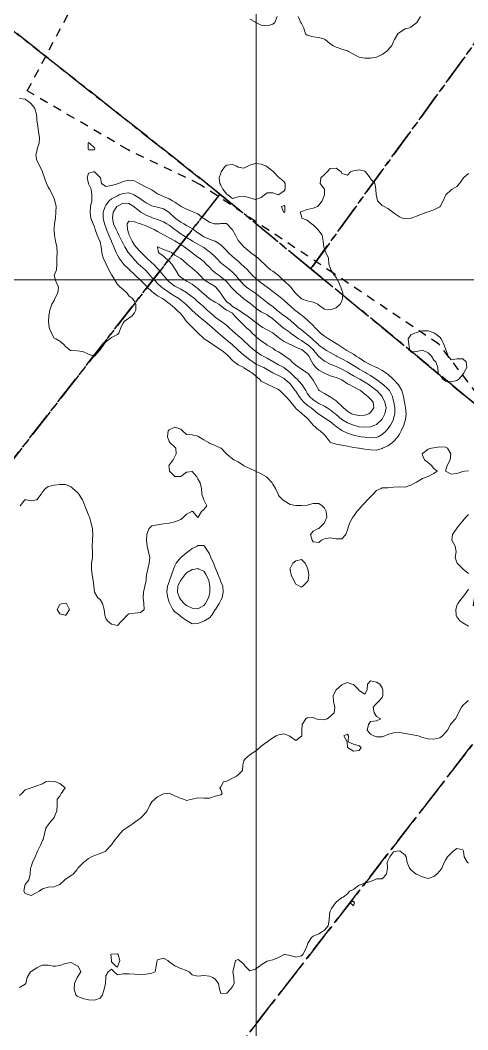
# Model space of a CAD drawing. Header units: centimetres. Extents: x 0 to 642158, y -847 to 649707.
# Drawn here: x 616146.3 to 616185.2, y 620422.2 to 620509.9 of the extents above; entities that cross this region are included whole.
import ezdxf

# ---------------------------------------------------------------- set-up
doc = ezdxf.new("R2010")
doc.units = ezdxf.units.CM
doc.header["$MEASUREMENT"] = 0
doc.linetypes.add('CENTERX2', pattern=[4, 2.5, -0.5, 0.5, -0.5])
doc.linetypes.add('JIS_02_0.7', pattern=[1.35, 0.75, -0.6])
for name, color, linetype, lineweight in [('MEV_grille', 254, 'Continuous', 9), ('WAL_parcellaire agricole', 7, 'JIS_02_0.7', 25), ('WAL_topographie 0.5', 253, 'Continuous', 20)]:
    doc.layers.add(name, color=color, linetype=linetype, lineweight=lineweight)
doc.layers.add('SPW_parcellaire cadastral', color=7, linetype='CENTERX2', lineweight=25, true_color=0xff0542)

# ---------------------------------------------------------------- blocks, each defined once
blk = doc.blocks.new('*U114')
at = {"layer": 'MEV_grille', "transparency": 33554687}
blk.add_lwpolyline([(-1338.461, 0), (1338.461, 0)], dxfattribs=at)
blk = doc.blocks.new('*U115')
at = {"layer": 'MEV_grille', "color": 0, "linetype": 'ByBlock', "lineweight": -2, "transparency": 16777216}
blk.add_blockref('*U114', (0, -1900), dxfattribs=at)
blk = doc.blocks.new('*U112')
at = {"layer": 'MEV_grille', "transparency": 33554687}
blk.add_lwpolyline([(0, 1825.476), (0, -1825.476)], dxfattribs=at)
blk = doc.blocks.new('*U113')
at = {"layer": 'MEV_grille', "color": 0, "linetype": 'ByBlock', "lineweight": -2, "transparency": 16777216}
blk.add_blockref('*U112', (800, 0), dxfattribs=at)

msp = doc.modelspace()

# ---------------------------------------------------------------- linework, layer by layer
at = {"layer": 'SPW_parcellaire cadastral'}
for points in [[(616163.665, 620494.835), (616144.289, 620510.138), (616193.653, 620578.812), (616202.718, 620594.404), (616229.797, 620577.554), (616234.338, 620574.673), (616171.549, 620488.346), (616163.665, 620494.835)], [(616235.181, 620514.939), (616224.632, 620500.068), (616199.691, 620465.204), (616186.968, 620475.661), (616186.96, 620475.669), (616184.868, 620477.388), (616184.862, 620477.393), (616171.549, 620488.346), (616234.338, 620574.673), (616236.432, 620573.367), (616238.886, 620571.786), (616265.328, 620555.01), (616244.917, 620527.534), (616235.181, 620514.939)], [(616163.665, 620494.835), (616090.561, 620401.059), (616077.627, 620408.871), (616089.977, 620427.615), (616116.745, 620468.333), (616144.289, 620510.138), (616163.665, 620494.835)], [(616163.665, 620494.835), (616171.549, 620488.346), (616184.862, 620477.393), (616184.868, 620477.388), (616186.96, 620475.669), (616186.968, 620475.661), (616199.691, 620465.204), (616132.595, 620378.538), (616129.31, 620374.515), (616118.04, 620382.235), (616090.561, 620401.059), (616163.665, 620494.835)], [(616129.31, 620374.515), (616132.595, 620378.538), (616199.691, 620465.204), (616241.163, 620431.19), (616278.606, 620400.632), (616188.379, 620332.536), (616182.565, 620337.278), (616178.576, 620340.419), (616129.31, 620374.515)]]:
    msp.add_lwpolyline(points, dxfattribs=at)
at = {"layer": 'WAL_parcellaire agricole'}
msp.add_lwpolyline([(616187.658, 620454.359), (616185.68, 620459.051), (616186.679, 620465.051), (616191.803, 620469.927), (616182.677, 620481.8), (616173.551, 620487.924), (616161.925, 620495.673), (616155.675, 620498.672), (616146.925, 620503.796), (616151.799, 620512.922)], dxfattribs=at)
at = {"layer": 'WAL_topographie 0.5'}
for points in [[(616166.25, 620510.033), (616166.75, 620509.766), (616166.788, 620509.75), (616167.25, 620509.51), (616167.75, 620509.437), (616168.25, 620509.592), (616168.427, 620509.75), (616168.62, 620510.25)], [(616170.462, 620510.25), (616170.694, 620509.75), (616170.75, 620509.65), (616170.94, 620509.25), (616171.103, 620508.75), (616171.25, 620508.636), (616171.75, 620508.487), (616172.25, 620508.445), (616172.75, 620508.277), (616172.794, 620508.25), (616173.25, 620507.875), (616173.456, 620507.75), (616173.75, 620507.589), (616174.25, 620507.421), (616174.75, 620507.265), (616174.781, 620507.25), (616175.25, 620506.982), (616175.656, 620506.75), (616175.75, 620506.718), (616176.25, 620506.646), (616176.75, 620506.643), (616177.25, 620506.722), (616177.322, 620506.75), (616177.75, 620506.946), (616178.162, 620507.25), (616178.25, 620507.338), (616178.6, 620507.75), (616178.75, 620508.083), (616178.836, 620508.25), (616179.125, 620508.75), (616179.25, 620508.871), (616179.75, 620509.185), (616180.036, 620509.25), (616180.25, 620509.325), (616180.75, 620509.708), (616180.774, 620509.75), (616181.096, 620510.25)], [(616146.25, 620503.127), (616146.75, 620503.077), (616147.161, 620502.75), (616147.25, 620502.668), (616147.576, 620502.25), (616147.715, 620501.75), (616147.75, 620501.417), (616147.766, 620501.25), (616147.836, 620500.75), (616147.908, 620500.25), (616147.978, 620499.75), (616147.944, 620499.25), (616147.795, 620498.75), (616147.75, 620498.563), (616147.668, 620498.25), (616147.75, 620497.75), (616147.75, 620497.75), (616148.009, 620497.25), (616148.244, 620496.75), (616148.25, 620496.733), (616148.421, 620496.25), (616148.606, 620495.75), (616148.75, 620495.432), (616148.853, 620495.25), (616149.102, 620494.75), (616149.25, 620494.411), (616149.315, 620494.25), (616149.419, 620493.75), (616149.404, 620493.25), (616149.363, 620492.75), (616149.278, 620492.25), (616149.25, 620491.85), (616149.242, 620491.75), (616149.25, 620491.679), (616149.285, 620491.25), (616149.371, 620490.75), (616149.494, 620490.25), (616149.526, 620489.75), (616149.485, 620489.25), (616149.503, 620488.75), (616149.452, 620488.25), (616149.25, 620487.75), (616149.39, 620487.25), (616149.625, 620486.75), (616149.574, 620486.25), (616149.33, 620485.75), (616149.25, 620485.594), (616149.054, 620485.25), (616148.894, 620484.75), (616148.805, 620484.25), (616148.764, 620483.75), (616148.828, 620483.25), (616149.029, 620482.75), (616149.25, 620482.308), (616149.417, 620482.25), (616149.75, 620482.036), (616150.113, 620481.75), (616150.25, 620481.6), (616150.688, 620481.25), (616150.75, 620481.224), (616151.25, 620481.221), (616151.75, 620481.163), (616152.25, 620480.917), (616152.7, 620480.75), (616152.75, 620480.733), (616152.765, 620480.75), (616153.198, 620481.25), (616153.25, 620481.302), (616153.567, 620481.75), (616153.75, 620482), (616154.091, 620482.25), (616154.25, 620482.375), (616154.75, 620482.62), (616154.885, 620482.75), (616155.062, 620483.25), (616155.25, 620483.607), (616155.344, 620483.75), (616155.75, 620484.06), (616156.036, 620484.25), (616156.25, 620484.5), (616156.359, 620484.75), (616156.357, 620485.25), (616156.25, 620485.5), (616156.062, 620485.75), (616155.75, 620486), (616155.574, 620486.25), (616155.25, 620486.524), (616155.003, 620486.75), (616154.75, 620486.982), (616154.586, 620487.25), (616154.288, 620487.75), (616154.25, 620487.824), (616154.013, 620488.25), (616153.78, 620488.75), (616153.75, 620488.816), (616153.526, 620489.25), (616153.408, 620489.75), (616153.352, 620490.25), (616153.25, 620490.707), (616153.235, 620490.75), (616152.987, 620491.25), (616152.814, 620491.75), (616152.75, 620491.986), (616152.633, 620492.25), (616152.453, 620492.75), (616152.373, 620493.25), (616152.423, 620493.75), (616152.518, 620494.25), (616152.543, 620494.75), (616152.463, 620495.25), (616152.25, 620495.71), (616152.239, 620495.75), (616152.135, 620496.25), (616152.25, 620496.658), (616152.666, 620496.75), (616152.75, 620496.758), (616152.756, 620496.75), (616153.25, 620496.283), (616153.275, 620496.25), (616153.385, 620495.75), (616153.75, 620495.485), (616154.25, 620495.578), (616154.75, 620495.717), (616154.851, 620495.75), (616155.25, 620495.915), (616155.75, 620496.043), (616156.25, 620495.987), (616156.654, 620495.75), (616156.75, 620495.694), (616157.25, 620495.429), (616157.627, 620495.25), (616157.75, 620495.188), (616158.25, 620494.858), (616158.45, 620494.75), (616158.75, 620494.627), (616159.25, 620494.419), (616159.538, 620494.25), (616159.75, 620494.126), (616160.25, 620493.772), (616160.288, 620493.75), (616160.75, 620493.518), (616161.25, 620493.314), (616161.389, 620493.25), (616161.75, 620493.102), (616162.212, 620492.75), (616162.25, 620492.718), (616162.75, 620492.381), (616163.169, 620492.25), (616163.25, 620492.233), (616163.625, 620492.25), (616163.75, 620492.277), (616164.25, 620492.275), (616164.272, 620492.25), (616164.722, 620491.75), (616164.75, 620491.72), (616165.017, 620491.25), (616165.25, 620490.807), (616165.289, 620490.75), (616165.75, 620490.25), (616165.75, 620490.25), (616166.25, 620489.818), (616166.315, 620489.75), (616166.75, 620489.425), (616166.972, 620489.25), (616167.25, 620488.993), (616167.525, 620488.75), (616167.75, 620488.51), (616168.059, 620488.25), (616168.25, 620488.138), (616168.741, 620487.75), (616168.75, 620487.744), (616169.25, 620487.27), (616169.271, 620487.25), (616169.75, 620486.811), (616169.806, 620486.75), (616170.201, 620486.25), (616170.25, 620486.195), (616170.729, 620485.75), (616170.75, 620485.735), (616171.25, 620485.549), (616171.75, 620485.432), (616172.153, 620485.25), (616172.25, 620485.184), (616172.75, 620484.831), (616173.25, 620484.775), (616173.75, 620484.946), (616174.109, 620485.25), (616174.25, 620485.525), (616174.321, 620485.75), (616174.327, 620486.25), (616174.25, 620486.489), (616174.174, 620486.75), (616173.941, 620487.25), (616173.75, 620487.583), (616173.612, 620487.75), (616173.281, 620488.25), (616173.25, 620488.45), (616173.114, 620488.75), (616173.094, 620489.25), (616172.859, 620489.75), (616172.75, 620490), (616172.676, 620490.25), (616172.617, 620490.75), (616172.533, 620491.25), (616172.25, 620491.636), (616172.169, 620491.75), (616171.75, 620492.144), (616171.62, 620492.25), (616171.25, 620492.553), (616170.786, 620492.75), (616170.75, 620492.917), (616170.639, 620493.25), (616170.75, 620493.321), (616171.25, 620493.5), (616171.75, 620493.604), (616172.139, 620493.75), (616172.25, 620493.875), (616172.55, 620494.25), (616172.75, 620494.75), (616172.75, 620495.25), (616172.357, 620495.75), (616172.417, 620496.25), (616172.75, 620496.528), (616172.972, 620496.75), (616173.25, 620497.044), (616173.75, 620497.066), (616174.179, 620496.75), (616174.25, 620496.607), (616174.75, 620496.472), (616175, 620496.75), (616175.25, 620496.85), (616175.75, 620496.922), (616176.25, 620496.813), (616176.318, 620496.75), (616176.704, 620496.25), (616176.75, 620496.167), (616177.107, 620495.75), (616177.212, 620495.25), (616177.219, 620494.75), (616177.25, 620494.667), (616177.346, 620494.25), (616177.75, 620493.83), (616177.932, 620493.75), (616178.25, 620493.583), (616178.687, 620493.25), (616178.75, 620493.202), (616179.25, 620492.864), (616179.528, 620492.75), (616179.75, 620492.687), (616180.25, 620492.735), (616180.3, 620492.75), (616180.75, 620492.923), (616181.25, 620493.114), (616181.625, 620493.25), (616181.75, 620493.292), (616182.25, 620493.462), (616182.75, 620493.725), (616182.783, 620493.75), (616183.054, 620494.25), (616183.25, 620494.7), (616183.283, 620494.75), (616183.75, 620495.187), (616183.85, 620495.25), (616184.25, 620495.5), (616184.46, 620495.75), (616184.75, 620496.143), (616184.815, 620496.25), (616185.25, 620496.607)], [(616152.792, 620498.75), (616152.75, 620498.681), (616152.25, 620498.67), (616152.227, 620498.75), (616152.217, 620499.25), (616152.25, 620499.304), (616152.337, 620499.25), (616152.75, 620498.837), (616152.792, 620498.75)], [(616168.75, 620494.75), (616168.75, 620494.75), (616168.75, 620494.75), (616168.25, 620494.929), (616167.75, 620494.929), (616167.541, 620494.75), (616167.25, 620494.531), (616166.75, 620494.357), (616166.25, 620494.5), (616165.75, 620494.645), (616165.25, 620494.583), (616164.75, 620494.437), (616164.333, 620494.75), (616164.25, 620494.813), (616163.917, 620495.25), (616163.75, 620495.6), (616163.662, 620495.75), (616163.607, 620496.25), (616163.75, 620496.65), (616163.776, 620496.75), (616164.103, 620497.25), (616164.25, 620497.354), (616164.75, 620497.398), (616165.114, 620497.25), (616165.25, 620497.175), (616165.75, 620497.083), (616166.083, 620497.25), (616166.25, 620497.329), (616166.75, 620497.483), (616167.25, 620497.417), (616167.704, 620497.25), (616167.75, 620497.205), (616168.25, 620496.827), (616168.321, 620496.75), (616168.75, 620496.288), (616168.833, 620496.25), (616169.25, 620495.893), (616169.341, 620495.75), (616169.341, 620495.25), (616169.25, 620495.125), (616168.75, 620494.75)], [(616177.783, 620472.75), (616177.75, 620472.732), (616177.25, 620472.593), (616176.75, 620472.602), (616176.25, 620472.67), (616175.75, 620472.745), (616175.727, 620472.75), (616175.25, 620472.818), (616174.75, 620472.916), (616174.25, 620473.018), (616173.75, 620473.093), (616173.285, 620473.25), (616173.25, 620473.265), (616172.881, 620473.75), (616172.75, 620473.903), (616172.38, 620474.25), (616172.25, 620474.322), (616171.768, 620474.75), (616171.75, 620474.765), (616171.341, 620475.25), (616171.25, 620475.346), (616170.794, 620475.75), (616170.75, 620475.782), (616170.25, 620476.209), (616170.217, 620476.25), (616169.823, 620476.75), (616169.75, 620476.846), (616169.378, 620477.25), (616169.25, 620477.398), (616168.865, 620477.75), (616168.75, 620477.839), (616168.25, 620478.093), (616167.888, 620478.25), (616167.75, 620478.299), (616167.25, 620478.582), (616167.089, 620478.75), (616166.75, 620479.03), (616166.514, 620479.25), (616166.25, 620479.422), (616165.75, 620479.737), (616165.727, 620479.75), (616165.25, 620480.001), (616164.902, 620480.25), (616164.75, 620480.378), (616164.402, 620480.75), (616164.25, 620480.897), (616163.812, 620481.25), (616163.75, 620481.293), (616163.25, 620481.616), (616163.047, 620481.75), (616162.75, 620481.962), (616162.293, 620482.25), (616162.25, 620482.287), (616161.782, 620482.75), (616161.75, 620482.778), (616161.272, 620483.25), (616161.25, 620483.268), (616160.758, 620483.75), (616160.75, 620483.759), (616160.395, 620484.25), (616160.25, 620484.411), (616159.926, 620484.75), (616159.75, 620484.903), (616159.338, 620485.25), (616159.25, 620485.317), (616158.75, 620485.694), (616158.668, 620485.75), (616158.25, 620485.985), (616157.896, 620486.25), (616157.75, 620486.373), (616157.349, 620486.75), (616157.25, 620486.848), (616156.844, 620487.25), (616156.75, 620487.351), (616156.336, 620487.75), (616156.25, 620487.828), (616155.793, 620488.25), (616155.75, 620488.291), (616155.288, 620488.75), (616155.25, 620488.791), (616154.902, 620489.25), (616154.75, 620489.527), (616154.645, 620489.75), (616154.441, 620490.25), (616154.25, 620490.7), (616154.23, 620490.75), (616154.016, 620491.25), (616153.816, 620491.75), (616153.75, 620491.942), (616153.642, 620492.25), (616153.525, 620492.75), (616153.522, 620493.25), (616153.68, 620493.75), (616153.75, 620493.862), (616154.051, 620494.25), (616154.25, 620494.408), (616154.75, 620494.688), (616154.909, 620494.75), (616155.25, 620494.885), (616155.75, 620494.942), (616156.244, 620494.75), (616156.25, 620494.748), (616156.75, 620494.42), (616157.002, 620494.25), (616157.25, 620494.066), (616157.75, 620493.819), (616157.986, 620493.75), (616158.25, 620493.682), (616158.75, 620493.535), (616159.222, 620493.25), (616159.25, 620493.231), (616159.75, 620492.774), (616159.78, 620492.75), (616160.25, 620492.402), (616160.519, 620492.25), (616160.75, 620492.112), (616161.25, 620491.827), (616161.353, 620491.75), (616161.75, 620491.475), (616162.046, 620491.25), (616162.25, 620491.122), (616162.75, 620490.904), (616163.229, 620490.75), (616163.25, 620490.741), (616163.75, 620490.425), (616163.915, 620490.25), (616164.25, 620489.89), (616164.376, 620489.75), (616164.75, 620489.417), (616164.931, 620489.25), (616165.25, 620488.986), (616165.518, 620488.75), (616165.75, 620488.525), (616166.045, 620488.25), (616166.25, 620488.015), (616166.496, 620487.75), (616166.75, 620487.513), (616167.065, 620487.25), (616167.25, 620487.121), (616167.75, 620486.755), (616167.757, 620486.75), (616168.25, 620486.373), (616168.407, 620486.25), (616168.75, 620485.985), (616169.043, 620485.75), (616169.25, 620485.578), (616169.6, 620485.25), (616169.75, 620485.129), (616170.178, 620484.75), (616170.25, 620484.686), (616170.75, 620484.3), (616170.825, 620484.25), (616171.25, 620483.899), (616171.395, 620483.75), (616171.75, 620483.409), (616171.904, 620483.25), (616172.25, 620482.903), (616172.406, 620482.75), (616172.75, 620482.471), (616173.086, 620482.25), (616173.25, 620482.152), (616173.75, 620481.853), (616173.911, 620481.75), (616174.25, 620481.538), (616174.673, 620481.25), (616174.75, 620481.208), (616175.25, 620480.921), (616175.507, 620480.75), (616175.75, 620480.604), (616176.25, 620480.263), (616176.269, 620480.25), (616176.75, 620480.005), (616177.25, 620479.765), (616177.282, 620479.75), (616177.75, 620479.505), (616178.152, 620479.25), (616178.25, 620479.172), (616178.699, 620478.75), (616178.75, 620478.707), (616179.164, 620478.25), (616179.25, 620478.112), (616179.47, 620477.75), (616179.622, 620477.25), (616179.702, 620476.75), (616179.75, 620476.426), (616179.793, 620476.25), (616179.842, 620475.75), (616179.78, 620475.25), (616179.75, 620475.162), (616179.638, 620474.75), (616179.413, 620474.25), (616179.25, 620473.977), (616179.11, 620473.75), (616178.75, 620473.335), (616178.656, 620473.25), (616178.25, 620472.961), (616177.783, 620472.75)], [(616177.399, 620473.75), (616177.25, 620473.687), (616176.75, 620473.647), (616176.25, 620473.7), (616175.926, 620473.75), (616175.75, 620473.775), (616175.25, 620473.872), (616174.75, 620474.042), (616174.31, 620474.25), (616174.25, 620474.279), (616173.75, 620474.634), (616173.624, 620474.75), (616173.25, 620475.06), (616172.953, 620475.25), (616172.75, 620475.375), (616172.25, 620475.708), (616172.202, 620475.75), (616171.75, 620476.099), (616171.573, 620476.25), (616171.25, 620476.489), (616170.944, 620476.75), (616170.75, 620476.975), (616170.532, 620477.25), (616170.25, 620477.694), (616170.209, 620477.75), (616169.828, 620478.25), (616169.75, 620478.335), (616169.301, 620478.75), (616169.25, 620478.792), (616168.75, 620479.066), (616168.359, 620479.25), (616168.25, 620479.303), (616167.75, 620479.598), (616167.462, 620479.75), (616167.25, 620479.848), (616166.75, 620480.093), (616166.504, 620480.25), (616166.25, 620480.428), (616165.848, 620480.75), (616165.75, 620480.836), (616165.282, 620481.25), (616165.25, 620481.281), (616164.75, 620481.738), (616164.736, 620481.75), (616164.25, 620482.145), (616164.109, 620482.25), (616163.75, 620482.562), (616163.544, 620482.75), (616163.25, 620483.017), (616162.995, 620483.25), (616162.75, 620483.442), (616162.364, 620483.75), (616162.25, 620483.847), (616161.78, 620484.25), (616161.75, 620484.277), (616161.25, 620484.726), (616161.227, 620484.75), (616160.75, 620485.192), (616160.686, 620485.25), (616160.25, 620485.612), (616160.076, 620485.75), (616159.75, 620485.963), (616159.293, 620486.25), (616159.25, 620486.275), (616158.75, 620486.615), (616158.581, 620486.75), (616158.25, 620487.072), (616158.067, 620487.25), (616157.75, 620487.595), (616157.61, 620487.75), (616157.25, 620488.155), (616157.153, 620488.25), (616156.75, 620488.605), (616156.593, 620488.75), (616156.25, 620489.106), (616156.115, 620489.25), (616155.75, 620489.683), (616155.698, 620489.75), (616155.39, 620490.25), (616155.25, 620490.526), (616155.142, 620490.75), (616154.888, 620491.25), (616154.75, 620491.515), (616154.635, 620491.75), (616154.423, 620492.25), (616154.314, 620492.75), (616154.388, 620493.25), (616154.716, 620493.75), (616154.75, 620493.779), (616155.25, 620494.027), (616155.75, 620494.001), (616156.169, 620493.75), (616156.25, 620493.693), (616156.75, 620493.28), (616156.798, 620493.25), (616157.25, 620492.999), (616157.75, 620492.792), (616157.873, 620492.75), (616158.25, 620492.609), (616158.75, 620492.416), (616159.038, 620492.25), (616159.25, 620492.135), (616159.748, 620491.75), (616159.75, 620491.749), (616160.25, 620491.373), (616160.435, 620491.25), (616160.75, 620491.049), (616161.25, 620490.76), (616161.266, 620490.75), (616161.75, 620490.471), (616162.139, 620490.25), (616162.25, 620490.18), (616162.75, 620489.813), (616162.833, 620489.75), (616163.25, 620489.368), (616163.375, 620489.25), (616163.75, 620488.864), (616163.874, 620488.75), (616164.25, 620488.442), (616164.507, 620488.25), (616164.75, 620488.05), (616165.044, 620487.75), (616165.25, 620487.505), (616165.452, 620487.25), (616165.75, 620486.946), (616165.967, 620486.75), (616166.25, 620486.528), (616166.694, 620486.25), (616166.75, 620486.212), (616167.25, 620485.822), (616167.332, 620485.75), (616167.75, 620485.406), (616167.949, 620485.25), (616168.25, 620485.048), (616168.612, 620484.75), (616168.75, 620484.634), (616169.25, 620484.258), (616169.26, 620484.25), (616169.75, 620483.862), (616169.873, 620483.75), (616170.25, 620483.443), (616170.469, 620483.25), (616170.75, 620483.022), (616171.089, 620482.75), (616171.25, 620482.633), (616171.667, 620482.25), (616171.75, 620482.176), (616172.214, 620481.75), (616172.25, 620481.716), (616172.75, 620481.353), (616172.921, 620481.25), (616173.25, 620481.055), (616173.75, 620480.77), (616173.785, 620480.75), (616174.25, 620480.512), (616174.742, 620480.25), (616174.75, 620480.245), (616175.25, 620479.934), (616175.542, 620479.75), (616175.75, 620479.627), (616176.25, 620479.346), (616176.427, 620479.25), (616176.75, 620479.063), (616177.212, 620478.75), (616177.25, 620478.723), (616177.75, 620478.348), (616177.874, 620478.25), (616178.25, 620477.908), (616178.393, 620477.75), (616178.646, 620477.25), (616178.75, 620476.85), (616178.774, 620476.75), (616178.851, 620476.25), (616178.843, 620475.75), (616178.75, 620475.337), (616178.728, 620475.25), (616178.485, 620474.75), (616178.25, 620474.422), (616178.099, 620474.25), (616177.75, 620473.93), (616177.399, 620473.75)], [(616169.306, 620493.25), (616169.25, 620493.229), (616169.179, 620493.25), (616169, 620493.75), (616169.25, 620493.85), (616169.309, 620493.75), (616169.306, 620493.25)], [(616177.106, 620474.75), (616176.75, 620474.612), (616176.25, 620474.567), (616175.75, 620474.617), (616175.285, 620474.75), (616175.25, 620474.76), (616174.75, 620474.968), (616174.254, 620475.25), (616174.25, 620475.253), (616173.75, 620475.681), (616173.661, 620475.75), (616173.25, 620476.081), (616172.988, 620476.25), (616172.75, 620476.394), (616172.25, 620476.642), (616172.067, 620476.75), (616171.75, 620476.955), (616171.436, 620477.25), (616171.25, 620477.545), (616171.132, 620477.75), (616170.816, 620478.25), (616170.75, 620478.326), (616170.358, 620478.75), (616170.25, 620478.848), (616169.839, 620479.25), (616169.75, 620479.334), (616169.25, 620479.735), (616169.221, 620479.75), (616168.75, 620480.003), (616168.317, 620480.25), (616168.25, 620480.288), (616167.75, 620480.574), (616167.403, 620480.75), (616167.25, 620480.843), (616166.75, 620481.176), (616166.653, 620481.25), (616166.25, 620481.578), (616166.071, 620481.75), (616165.75, 620482.072), (616165.563, 620482.25), (616165.25, 620482.526), (616164.981, 620482.75), (616164.75, 620482.956), (616164.439, 620483.25), (616164.25, 620483.419), (616163.806, 620483.75), (616163.75, 620483.786), (616163.25, 620484.145), (616163.12, 620484.25), (616162.75, 620484.578), (616162.562, 620484.75), (616162.25, 620485.02), (616161.993, 620485.25), (616161.75, 620485.471), (616161.437, 620485.75), (616161.25, 620485.901), (616160.788, 620486.25), (616160.75, 620486.277), (616160.25, 620486.573), (616159.905, 620486.75), (616159.75, 620486.839), (616159.25, 620487.205), (616159.2, 620487.25), (616158.75, 620487.743), (616158.744, 620487.75), (616158.364, 620488.25), (616158.25, 620488.373), (616157.889, 620488.75), (616157.75, 620488.866), (616157.312, 620489.25), (616157.25, 620489.306), (616156.82, 620489.75), (616156.75, 620489.818), (616156.357, 620490.25), (616156.25, 620490.395), (616156.023, 620490.75), (616155.788, 620491.25), (616155.75, 620491.382), (616155.629, 620491.75), (616155.611, 620492.25), (616155.75, 620492.467), (616156.25, 620492.409), (616156.719, 620492.25), (616156.75, 620492.242), (616157.25, 620492.063), (616157.75, 620491.846), (616157.935, 620491.75), (616158.25, 620491.573), (616158.75, 620491.296), (616158.833, 620491.25), (616159.25, 620491.028), (616159.75, 620490.763), (616159.77, 620490.75), (616160.25, 620490.447), (616160.541, 620490.25), (616160.75, 620490.091), (616161.22, 620489.75), (616161.25, 620489.724), (616161.75, 620489.361), (616161.898, 620489.25), (616162.25, 620488.968), (616162.472, 620488.75), (616162.75, 620488.465), (616162.951, 620488.25), (616163.25, 620487.996), (616163.598, 620487.75), (616163.75, 620487.647), (616164.195, 620487.25), (616164.25, 620487.192), (616164.642, 620486.75), (616164.75, 620486.628), (616165.14, 620486.25), (616165.25, 620486.152), (616165.718, 620485.75), (616165.75, 620485.724), (616166.25, 620485.347), (616166.368, 620485.25), (616166.75, 620484.946), (616167.02, 620484.75), (616167.25, 620484.599), (616167.75, 620484.34), (616167.88, 620484.25), (616168.25, 620483.978), (616168.515, 620483.75), (616168.75, 620483.556), (616169.114, 620483.25), (616169.25, 620483.14), (616169.75, 620482.79), (616169.803, 620482.75), (616170.25, 620482.42), (616170.486, 620482.25), (616170.75, 620482.099), (616171.25, 620481.774), (616171.276, 620481.75), (616171.75, 620481.318), (616171.821, 620481.25), (616172.235, 620480.75), (616172.25, 620480.73), (616172.75, 620480.317), (616172.874, 620480.25), (616173.25, 620480.061), (616173.75, 620479.839), (616173.947, 620479.75), (616174.25, 620479.62), (616174.75, 620479.345), (616174.907, 620479.25), (616175.25, 620479.037), (616175.75, 620478.779), (616175.804, 620478.75), (616176.25, 620478.499), (616176.621, 620478.25), (616176.75, 620478.155), (616177.25, 620477.777), (616177.283, 620477.75), (616177.75, 620477.255), (616177.753, 620477.25), (616177.999, 620476.75), (616178.089, 620476.25), (616177.993, 620475.75), (616177.75, 620475.286), (616177.721, 620475.25), (616177.25, 620474.817), (616177.106, 620474.75)], [(616176.598, 620475.75), (616176.25, 620475.623), (616175.75, 620475.583), (616175.25, 620475.683), (616175.104, 620475.75), (616174.75, 620475.964), (616174.393, 620476.25), (616174.25, 620476.388), (616173.864, 620476.75), (616173.75, 620476.862), (616173.25, 620477.218), (616173.18, 620477.25), (616172.75, 620477.49), (616172.287, 620477.75), (616172.25, 620477.786), (616171.985, 620478.25), (616171.75, 620478.675), (616171.707, 620478.75), (616171.326, 620479.25), (616171.25, 620479.305), (616170.75, 620479.603), (616170.55, 620479.75), (616170.25, 620479.954), (616169.919, 620480.25), (616169.75, 620480.417), (616169.293, 620480.75), (616169.25, 620480.794), (616168.75, 620481.122), (616168.502, 620481.25), (616168.25, 620481.43), (616167.75, 620481.716), (616167.699, 620481.75), (616167.25, 620482.072), (616167.001, 620482.25), (616166.75, 620482.477), (616166.456, 620482.75), (616166.25, 620482.965), (616165.945, 620483.25), (616165.75, 620483.444), (616165.41, 620483.75), (616165.25, 620483.937), (616164.934, 620484.25), (616164.75, 620484.473), (616164.25, 620484.746), (616164.242, 620484.75), (616163.75, 620485.108), (616163.554, 620485.25), (616163.25, 620485.452), (616162.75, 620485.739), (616162.737, 620485.75), (616162.25, 620486.161), (616162.148, 620486.25), (616161.75, 620486.625), (616161.577, 620486.75), (616161.25, 620487.004), (616160.785, 620487.25), (616160.75, 620487.271), (616160.25, 620487.612), (616160.102, 620487.75), (616159.804, 620488.25), (616159.75, 620488.348), (616159.493, 620488.75), (616159.25, 620489.01), (616158.927, 620489.25), (616158.75, 620489.43), (616158.315, 620489.75), (616158.25, 620490.208), (616158.226, 620490.25), (616158.25, 620490.252), (616158.257, 620490.25), (616158.75, 620490.007), (616159.25, 620489.846), (616159.454, 620489.75), (616159.75, 620489.532), (616160.213, 620489.25), (616160.25, 620489.225), (616160.75, 620488.805), (616160.811, 620488.75), (616161.25, 620488.395), (616161.434, 620488.25), (616161.75, 620487.945), (616161.944, 620487.75), (616162.25, 620487.416), (616162.471, 620487.25), (616162.75, 620487.077), (616163.25, 620486.799), (616163.309, 620486.75), (616163.716, 620486.25), (616163.75, 620486.183), (616164.019, 620485.75), (616164.25, 620485.475), (616164.556, 620485.25), (616164.75, 620485.068), (616165.25, 620484.777), (616165.29, 620484.75), (616165.75, 620484.42), (616166.02, 620484.25), (616166.25, 620484.066), (616166.677, 620483.75), (616166.75, 620483.688), (616167.25, 620483.33), (616167.396, 620483.25), (616167.75, 620483.044), (616168.25, 620482.78), (616168.289, 620482.75), (616168.75, 620482.356), (616168.907, 620482.25), (616169.25, 620482.012), (616169.75, 620481.773), (616169.793, 620481.75), (616170.25, 620481.518), (616170.75, 620481.329), (616170.878, 620481.25), (616171.25, 620480.929), (616171.396, 620480.75), (616171.656, 620480.25), (616171.75, 620480.062), (616172, 620479.75), (616172.25, 620479.534), (616172.75, 620479.277), (616172.814, 620479.25), (616173.25, 620479.046), (616173.75, 620478.902), (616174.137, 620478.75), (616174.25, 620478.689), (616174.75, 620478.351), (616174.934, 620478.25), (616175.25, 620478.077), (616175.75, 620477.829), (616175.873, 620477.75), (616176.25, 620477.457), (616176.52, 620477.25), (616176.75, 620477.018), (616176.976, 620476.75), (616177.041, 620476.25), (616176.75, 620475.85), (616176.598, 620475.75)], [(616184.25, 620478.628), (616184.422, 620478.75), (616184.75, 620479.163), (616184.824, 620479.25), (616185.1, 620479.75), (616185.05, 620480.25), (616184.75, 620480.511), (616184.25, 620480.513), (616183.75, 620480.442), (616183.484, 620480.75), (616183.304, 620481.25), (616183.25, 620481.375), (616183.121, 620481.75), (616182.872, 620482.25), (616182.75, 620482.393), (616182.287, 620482.75), (616182.25, 620482.774), (616181.75, 620482.934), (616181.25, 620482.935), (616180.75, 620482.788), (616180.583, 620482.75), (616180.25, 620482.596), (616180, 620482.25), (616180.083, 620481.75), (616180.154, 620481.25), (616180.25, 620481.125), (616180.75, 620481.145), (616181.15, 620481.25), (616181.25, 620481.279), (616181.306, 620481.25), (616181.75, 620481.05), (616182.036, 620480.75), (616182.25, 620480.404), (616182.404, 620480.25), (616182.583, 620479.75), (616182.631, 620479.25), (616182.75, 620479.125), (616183.038, 620478.75), (616183.25, 620478.583), (616183.75, 620478.507), (616184.25, 620478.628)], [(616146.303, 620467.75), (616146.721, 620468.25), (616146.75, 620468.264), (616146.85, 620468.25), (616147.25, 620468.181), (616147.75, 620468.25), (616147.75, 620468.25), (616148.129, 620468.75), (616148.25, 620468.956), (616148.506, 620469.25), (616148.75, 620469.411), (616149.25, 620469.551), (616149.75, 620469.606), (616150.25, 620469.598), (616150.75, 620469.407), (616150.883, 620469.25), (616151.25, 620468.944), (616151.402, 620468.75), (616151.718, 620468.25), (616151.75, 620468.194), (616151.929, 620467.75), (616152.122, 620467.25), (616152.25, 620466.934), (616152.325, 620466.75), (616152.475, 620466.25), (616152.582, 620465.75), (616152.614, 620465.25), (616152.58, 620464.75), (616152.561, 620464.25), (616152.591, 620463.75), (616152.583, 620463.25), (616152.503, 620462.75), (616152.488, 620462.25), (616152.553, 620461.75), (616152.641, 620461.25), (616152.715, 620460.75), (616152.75, 620460.25), (616152.75, 620460.25), (616153.05, 620459.75), (616153.25, 620459.602), (616153.471, 620459.25), (616153.606, 620458.75), (616153.66, 620458.25), (616153.75, 620457.958), (616153.897, 620457.75), (616154.25, 620457.464), (616154.75, 620457.344), (616155.132, 620457.75), (616155.25, 620457.868), (616155.611, 620458.25), (616155.75, 620458.359), (616156.25, 620458.405), (616156.75, 620458.488), (616157.073, 620458.75), (616157.061, 620459.25), (616157.005, 620459.75), (616157.013, 620460.25), (616157.148, 620460.75), (616157.24, 620461.25), (616157.25, 620461.417), (616157.269, 620461.75), (616157.388, 620462.25), (616157.522, 620462.75), (616157.568, 620463.25), (616157.457, 620463.75), (616157.345, 620464.25), (616157.293, 620464.75), (616157.312, 620465.25), (616157.479, 620465.75), (616157.75, 620466.008), (616158.25, 620466.086), (616158.75, 620466.177), (616159.25, 620466.25), (616159.25, 620466.25), (616159.75, 620466.367), (616160.25, 620466.562), (616160.507, 620466.75), (616160.75, 620467.024), (616161.217, 620467.25), (616161.25, 620467.292), (616161.306, 620467.25), (616161.724, 620466.75), (616161.75, 620466.737), (616161.775, 620466.75), (616162.058, 620467.25), (616162.25, 620467.429), (616162.515, 620467.75), (616162.25, 620468.25), (616162.25, 620468.25), (616162.094, 620468.75), (616162.073, 620469.25), (616161.933, 620469.75), (616161.75, 620470.089), (616161.66, 620470.25), (616161.25, 620470.716), (616160.75, 620470.657), (616160.25, 620470.277), (616159.75, 620470.296), (616159.288, 620470.75), (616159.25, 620471.083), (616159.235, 620471.25), (616159.25, 620471.282), (616159.587, 620471.75), (616159.75, 620472.019), (616159.865, 620472.25), (616159.839, 620472.75), (616159.75, 620472.828), (616159.315, 620473.25), (616159.25, 620473.337), (616159.097, 620473.75), (616159.157, 620474.25), (616159.25, 620474.343), (616159.75, 620474.572), (616160.25, 620474.391), (616160.42, 620474.25), (616160.75, 620473.926), (616161.25, 620473.901), (616161.75, 620473.799), (616161.823, 620473.75), (616162.25, 620473.463), (616162.657, 620473.25), (616162.75, 620473.197), (616163.25, 620472.994), (616163.75, 620472.761), (616163.766, 620472.75), (616164.231, 620472.25), (616164.25, 620472.222), (616164.75, 620471.818), (616164.875, 620471.75), (616165.25, 620471.557), (616165.717, 620471.25), (616165.75, 620471.232), (616166.25, 620470.995), (616166.75, 620470.754), (616166.759, 620470.75), (616167.25, 620470.528), (616167.71, 620470.25), (616167.75, 620470.215), (616168.184, 620469.75), (616168.25, 620469.625), (616168.484, 620469.25), (616168.709, 620468.75), (616168.75, 620468.654), (616169.139, 620468.25), (616169.25, 620468.18), (616169.75, 620467.853), (616170.25, 620467.783), (616170.75, 620467.771), (616171.25, 620467.806), (616171.75, 620467.955), (616172.25, 620467.946), (616172.55, 620467.75), (616172.75, 620467.536), (616172.902, 620467.25), (616172.938, 620466.75), (616172.75, 620466.288), (616172.728, 620466.25), (616172.25, 620465.772), (616172.143, 620465.75), (616171.75, 620465.53), (616171.538, 620465.25), (616171.682, 620464.75), (616171.75, 620464.625), (616172.25, 620464.568), (616172.485, 620464.75), (616172.75, 620464.882), (616173.25, 620464.95), (616173.75, 620464.863), (616174.25, 620464.879), (616174.6, 620465.25), (616174.75, 620465.67), (616174.771, 620465.75), (616174.93, 620466.25), (616175.193, 620466.75), (616175.25, 620466.815), (616175.551, 620467.25), (616175.75, 620467.457), (616175.974, 620467.75), (616176.25, 620468.002), (616176.478, 620468.25), (616176.75, 620468.517), (616176.967, 620468.75), (616177.25, 620469.071), (616177.667, 620469.25), (616177.75, 620469.301), (616178.25, 620469.315), (616178.75, 620469.367), (616179.25, 620469.402), (616179.75, 620469.369), (616180.25, 620469.544), (616180.635, 620469.75), (616180.75, 620469.812), (616181.25, 620470.116), (616181.657, 620470.25), (616181.75, 620470.296), (616182.25, 620470.539), (616182.546, 620470.75), (616182.25, 620470.979), (616182.048, 620471.25), (616181.75, 620471.5), (616181.432, 620471.75), (616181.25, 620472.15), (616181.229, 620472.25), (616181.25, 620472.286), (616181.75, 620472.668), (616182.05, 620472.75), (616182.25, 620472.793), (616182.75, 620472.881), (616183.25, 620472.842), (616183.421, 620472.75), (616183.727, 620472.25), (616183.659, 620471.75), (616183.403, 620471.25), (616183.271, 620470.75), (616183.75, 620470.505), (616184.25, 620470.565), (616184.75, 620470.733), (616184.917, 620470.75), (616185.25, 620470.785)], [(616185.25, 620461.869), (616184.78, 620462.25), (616184.75, 620462.278), (616184.274, 620462.75), (616184.25, 620462.826), (616184.102, 620463.25), (616184.197, 620463.75), (616184.105, 620464.25), (616183.806, 620464.75), (616183.871, 620465.25), (616184.211, 620465.75), (616184.25, 620465.795), (616184.577, 620466.25), (616184.75, 620466.432), (616185.027, 620466.75), (616185.25, 620466.981)], [(616162.308, 620457.75), (616162.25, 620457.719), (616161.75, 620457.526), (616161.25, 620457.495), (616160.806, 620457.75), (616160.75, 620457.777), (616160.25, 620458.141), (616160.135, 620458.25), (616159.75, 620458.545), (616159.576, 620458.75), (616159.3, 620459.25), (616159.25, 620459.387), (616159.134, 620459.75), (616159.046, 620460.25), (616159.113, 620460.75), (616159.25, 620461.149), (616159.282, 620461.25), (616159.446, 620461.75), (616159.623, 620462.25), (616159.75, 620462.534), (616159.865, 620462.75), (616160.25, 620463.243), (616160.257, 620463.25), (616160.75, 620463.662), (616160.875, 620463.75), (616161.25, 620464.038), (616161.68, 620464.25), (616161.75, 620464.285), (616162.25, 620464.302), (616162.321, 620464.25), (616162.632, 620463.75), (616162.75, 620463.566), (616162.88, 620463.25), (616163.101, 620462.75), (616163.25, 620462.371), (616163.297, 620462.25), (616163.496, 620461.75), (616163.707, 620461.25), (616163.75, 620461.141), (616163.901, 620460.75), (616163.944, 620460.25), (616163.844, 620459.75), (616163.75, 620459.541), (616163.592, 620459.25), (616163.265, 620458.75), (616163.25, 620458.722), (616162.963, 620458.25), (616162.75, 620458.026), (616162.308, 620457.75)], [(616170.75, 620460.688), (616170.87, 620460.75), (616171.25, 620461.135), (616171.313, 620461.25), (616171.393, 620461.75), (616171.3, 620462.25), (616171.25, 620462.39), (616171.058, 620462.75), (616170.75, 620463.072), (616170.25, 620462.965), (616169.992, 620462.75), (616169.75, 620462.297), (616169.736, 620462.25), (616169.75, 620462.204), (616169.863, 620461.75), (616170.076, 620461.25), (616170.25, 620460.949), (616170.574, 620460.75), (616170.75, 620460.688)], [(616162.396, 620459.25), (616162.25, 620459.073), (616161.75, 620458.808), (616161.25, 620458.864), (616160.75, 620459.095), (616160.549, 620459.25), (616160.25, 620459.583), (616160.143, 620459.75), (616159.961, 620460.25), (616159.997, 620460.75), (616160.227, 620461.25), (616160.25, 620461.291), (616160.61, 620461.75), (616160.75, 620461.917), (616161.25, 620462.218), (616161.507, 620462.25), (616161.75, 620462.289), (616161.835, 620462.25), (616162.25, 620462.055), (616162.476, 620461.75), (616162.687, 620461.25), (616162.75, 620460.905), (616162.778, 620460.75), (616162.797, 620460.25), (616162.75, 620460.08), (616162.67, 620459.75), (616162.396, 620459.25)], [(616185.25, 620457.281), (616184.75, 620457.582), (616184.516, 620457.75), (616184.25, 620458.088), (616184.172, 620458.25), (616184.162, 620458.75), (616184.25, 620459.047), (616184.331, 620459.25), (616184.709, 620459.75), (616184.75, 620459.796), (616185.078, 620460.25), (616185.25, 620460.504)], [(616150.25, 620458.245), (616150.261, 620458.25), (616150.581, 620458.75), (616150.327, 620459.25), (616150.25, 620459.299), (616149.961, 620459.25), (616149.75, 620459.176), (616149.513, 620458.75), (616149.75, 620458.367), (616150.217, 620458.25), (616150.25, 620458.245)], [(616146.25, 620442.574), (616146.464, 620442.75), (616146.75, 620443.07), (616147.25, 620443.25), (616147.25, 620443.25), (616147.75, 620443.417), (616148.25, 620443.6), (616148.5, 620443.75), (616148.75, 620443.808), (616149.25, 620443.794), (616149.383, 620443.75), (616149.75, 620443.628), (616150.222, 620443.25), (616149.879, 620442.75), (616149.75, 620442.526), (616149.506, 620442.25), (616149.513, 620441.75), (616149.493, 620441.25), (616149.301, 620440.75), (616149.25, 620440.672), (616148.91, 620440.25), (616148.75, 620440.02), (616148.539, 620439.75), (616148.419, 620439.25), (616148.304, 620438.75), (616148.25, 620438.655), (616148.06, 620438.25), (616147.819, 620437.75), (616147.75, 620437.6), (616147.6, 620437.25), (616147.366, 620436.75), (616147.25, 620436.389), (616147.205, 620436.25), (616147.164, 620435.75), (616147.058, 620435.25), (616146.75, 620434.85), (616146.7, 620434.75), (616146.632, 620434.25), (616146.75, 620434.054), (616147.25, 620433.897), (616147.75, 620434.16), (616147.945, 620434.25), (616148.25, 620434.47), (616148.75, 620434.609), (616149.25, 620434.637), (616149.531, 620434.75), (616149.75, 620434.853), (616150.172, 620435.25), (616150.25, 620435.316), (616150.75, 620435.622), (616150.921, 620435.75), (616151.25, 620436.146), (616151.323, 620436.25), (616151.75, 620436.699), (616151.8, 620436.75), (616152.25, 620437.103), (616152.509, 620437.25), (616152.75, 620437.369), (616153.25, 620437.526), (616153.734, 620437.75), (616153.75, 620437.757), (616154.202, 620438.25), (616154.25, 620438.303), (616154.567, 620438.75), (616154.75, 620438.971), (616154.963, 620439.25), (616155.25, 620439.552), (616155.521, 620439.75), (616155.75, 620439.897), (616156.25, 620440.234), (616156.276, 620440.25), (616156.75, 620440.615), (616156.909, 620440.75), (616157.25, 620441.127), (616157.339, 620441.25), (616157.573, 620441.75), (616157.75, 620442.012), (616157.992, 620442.25), (616158.25, 620442.458), (616158.75, 620442.709), (616159.107, 620442.75), (616159.25, 620442.776), (616159.3, 620442.75), (616159.75, 620442.559), (616160.25, 620442.31), (616160.5, 620442.25), (616160.75, 620442.15), (616161.25, 620442.25), (616161.25, 620442.25), (616161.75, 620442.383), (616162.25, 620442.35), (616162.75, 620442.33), (616163.25, 620442.528), (616163.75, 620442.625), (616163.85, 620442.75), (616163.75, 620443.083), (616163.65, 620443.25), (616163.75, 620443.333), (616163.967, 620443.75), (616164.25, 620443.82), (616164.75, 620444.072), (616165.111, 620444.25), (616165.25, 620444.375), (616165.607, 620444.75), (616165.647, 620445.25), (616165.75, 620445.592), (616165.838, 620445.75), (616166.25, 620446.118), (616166.45, 620446.25), (616166.75, 620446.42), (616167.132, 620446.75), (616167.25, 620446.85), (616167.75, 620447.25), (616167.75, 620447.25), (616168.25, 620447.574), (616168.56, 620447.75), (616168.75, 620447.86), (616169.25, 620447.929), (616169.667, 620447.75), (616169.75, 620447.697), (616170.25, 620447.353), (616170.75, 620447.717), (616170.763, 620447.75), (616170.789, 620448.25), (616170.811, 620448.75), (616171.13, 620449.25), (616171.25, 620449.312), (616171.75, 620449.339), (616172.033, 620449.25), (616172.25, 620449.171), (616172.75, 620449.151), (616172.962, 620449.25), (616173.25, 620449.427), (616173.578, 620449.75), (616173.643, 620450.25), (616173.535, 620450.75), (616173.491, 620451.25), (616173.75, 620451.75), (616173.75, 620451.75), (616174.25, 620452.187), (616174.368, 620452.25), (616174.75, 620452.394), (616175.132, 620452.25), (616175.25, 620452.209), (616175.719, 620451.75), (616175.75, 620451.712), (616176.25, 620451.39), (616176.438, 620451.75), (616176.474, 620452.25), (616176.75, 620452.531), (616177.25, 620452.425), (616177.543, 620452.25), (616177.75, 620451.934), (616177.821, 620451.75), (616177.801, 620451.25), (616177.75, 620451.1), (616177.45, 620450.75), (616177.25, 620450.561), (616176.97, 620450.25), (616177.047, 620449.75), (616177.25, 620449.438), (616177.625, 620449.25), (616177.25, 620449.062), (616176.75, 620449), (616176.561, 620448.75), (616176.441, 620448.25), (616176.75, 620447.896), (616177.03, 620447.75), (616177.25, 620447.682), (616177.75, 620447.674), (616177.981, 620447.75), (616178.25, 620447.873), (616178.75, 620448.023), (616179.25, 620448.063), (616179.75, 620447.96), (616180.25, 620447.889), (616180.75, 620447.799), (616180.88, 620447.75), (616181.25, 620447.611), (616181.75, 620447.493), (616182.25, 620447.463), (616182.75, 620447.58), (616183, 620447.75), (616183.25, 620448.042), (616183.425, 620448.25), (616183.698, 620448.75), (616183.75, 620448.835), (616184.112, 620449.25), (616184.25, 620449.453), (616184.382, 620449.75), (616184.633, 620450.25), (616184.75, 620450.384), (616185.14, 620450.75), (616185.25, 620450.839)], [(616175.75, 620446.472), (616175.917, 620446.75), (616175.75, 620446.882), (616175.25, 620447.028), (616174.806, 620447.25), (616174.831, 620447.75), (616174.75, 620447.906), (616174.438, 620447.75), (616174.726, 620447.25), (616174.75, 620446.751), (616174.75, 620446.75), (616175.25, 620446.417), (616175.75, 620446.472)], [(616146.25, 620425.885), (616146.75, 620426.182), (616146.789, 620426.25), (616146.925, 620426.75), (616147.2, 620427.25), (616147.25, 620427.295), (616147.75, 620427.607), (616148.04, 620427.75), (616148.25, 620427.833), (616148.75, 620427.825), (616149.173, 620427.75), (616149.25, 620427.736), (616149.375, 620427.75), (616149.75, 620427.792), (616150.25, 620427.97), (616150.75, 620428.079), (616151.25, 620427.791), (616151.341, 620427.75), (616151.587, 620427.25), (616151.25, 620426.766), (616151.243, 620426.75), (616151.023, 620426.25), (616151.005, 620425.75), (616151.154, 620425.25), (616151.25, 620425.148), (616151.75, 620424.926), (616152.25, 620424.829), (616152.75, 620424.786), (616153.25, 620424.974), (616153.467, 620425.25), (616153.615, 620425.75), (616153.72, 620426.25), (616153.737, 620426.75), (616153.75, 620426.917), (616153.95, 620427.25), (616154.25, 620427.5), (616154.464, 620427.25), (616154.75, 620426.984), (616155.25, 620427.07), (616155.75, 620427.09), (616156.25, 620427.056), (616156.75, 620427.037), (616157.25, 620427.066), (616157.75, 620427.137), (616158.019, 620427.25), (616158.122, 620427.75), (616158.201, 620428.25), (616158.25, 620428.305), (616158.75, 620428.437), (616159.125, 620428.25), (616159.25, 620428.139), (616159.75, 620427.773), (616159.792, 620427.75), (616160.25, 620427.538), (616160.75, 620427.365), (616161, 620427.25), (616161.25, 620426.988), (616161.75, 620426.884), (616162.25, 620426.94), (616162.75, 620426.889), (616163.047, 620426.75), (616163.25, 620426.621), (616163.533, 620426.25), (616163.632, 620425.75), (616163.75, 620425.371), (616164.25, 620425.394), (616164.573, 620425.75), (616164.75, 620425.995), (616164.908, 620426.25), (616164.858, 620426.75), (616164.777, 620427.25), (616164.894, 620427.75), (616165, 620428.25), (616165.25, 620428.341), (616165.354, 620428.25), (616165.75, 620427.912), (616165.854, 620427.75), (616166.25, 620427.346), (616166.75, 620427.476), (616167.109, 620427.75), (616167.25, 620427.861), (616167.75, 620428.182), (616168, 620428.25), (616168.25, 620428.311), (616168.75, 620428.488), (616169.235, 620428.75), (616169.25, 620428.757), (616169.333, 620428.75), (616169.75, 620428.667), (616170.25, 620428.524), (616170.75, 620428.659), (616170.868, 620428.75), (616171.125, 620429.25), (616171.25, 620429.55), (616171.306, 620429.75), (616171.629, 620430.25), (616171.75, 620430.347), (616172.25, 620430.546), (616172.561, 620430.75), (616172.75, 620430.883), (616173.052, 620431.25), (616173.162, 620431.75), (616173.173, 620432.25), (616173.25, 620432.524), (616173.341, 620432.75), (616173.71, 620433.25), (616173.75, 620433.315), (616174.25, 620433.7), (616174.365, 620433.75), (616174.75, 620434.028), (616174.91, 620434.25), (616175.25, 620434.399), (616175.705, 620434.75), (616175.75, 620434.781), (616176.25, 620434.958), (616176.75, 620435.115), (616177.1, 620435.25), (616177.25, 620435.333), (616177.75, 620435.35), (616178.137, 620435.75), (616178.207, 620436.25), (616178.18, 620436.75), (616178.25, 620436.893), (616178.41, 620437.25), (616178.75, 620437.682), (616179.028, 620437.75), (616179.25, 620437.782), (616179.33, 620437.75), (616179.75, 620437.4), (616179.844, 620437.25), (616179.921, 620436.75), (616180.118, 620436.25), (616180.25, 620436.125), (616180.719, 620435.75), (616180.75, 620435.729), (616181.25, 620435.521), (616181.75, 620435.365), (616182.25, 620435.528), (616182.495, 620435.75), (616182.75, 620436.028), (616182.939, 620436.25), (616183.131, 620436.75), (616183.25, 620436.967), (616183.436, 620437.25), (616183.75, 620437.556), (616183.934, 620437.75), (616184.25, 620437.981), (616184.75, 620437.842), (616184.809, 620437.75), (616184.869, 620437.25), (616185.175, 620436.75), (616185.25, 620436.699)], [(616175.25, 620432.984), (616175.339, 620433.25), (616175.25, 620433.404), (616174.984, 620433.25), (616175.25, 620432.984)], [(616154.778, 620427.75), (616154.75, 620427.65), (616154.625, 620427.75), (616154.25, 620428.125), (616154.228, 620428.25), (616154.194, 620428.75), (616154.25, 620428.804), (616154.75, 620428.81), (616154.811, 620428.75), (616154.95, 620428.25), (616154.778, 620427.75)]]:
    msp.add_lwpolyline(points, dxfattribs=at)

# ---------------------------------------------------------------- block references
at = {"layer": 'MEV_grille', "transparency": 33554687}
for name, p in [('*U113', (615366.814, 620593.644)), ('*U115', (616669.481, 622387.381))]:
    msp.add_blockref(name, p, dxfattribs=at)

doc.saveas('drawing.dxf')
